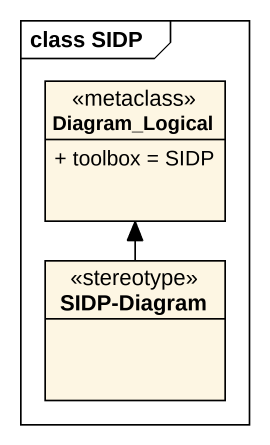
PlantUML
@startuml
mainframe class SIDP
hide circle
hide empty members
skinparam classAttributeIconSize 0
class Diagram_Logical <<metaclass>> {
  + toolbox = SIDP
}
class "SIDP-Diagram" as SIDP_Diagram <<stereotype>>
SIDP_Diagram -up-> Diagram_Logical
@enduml
